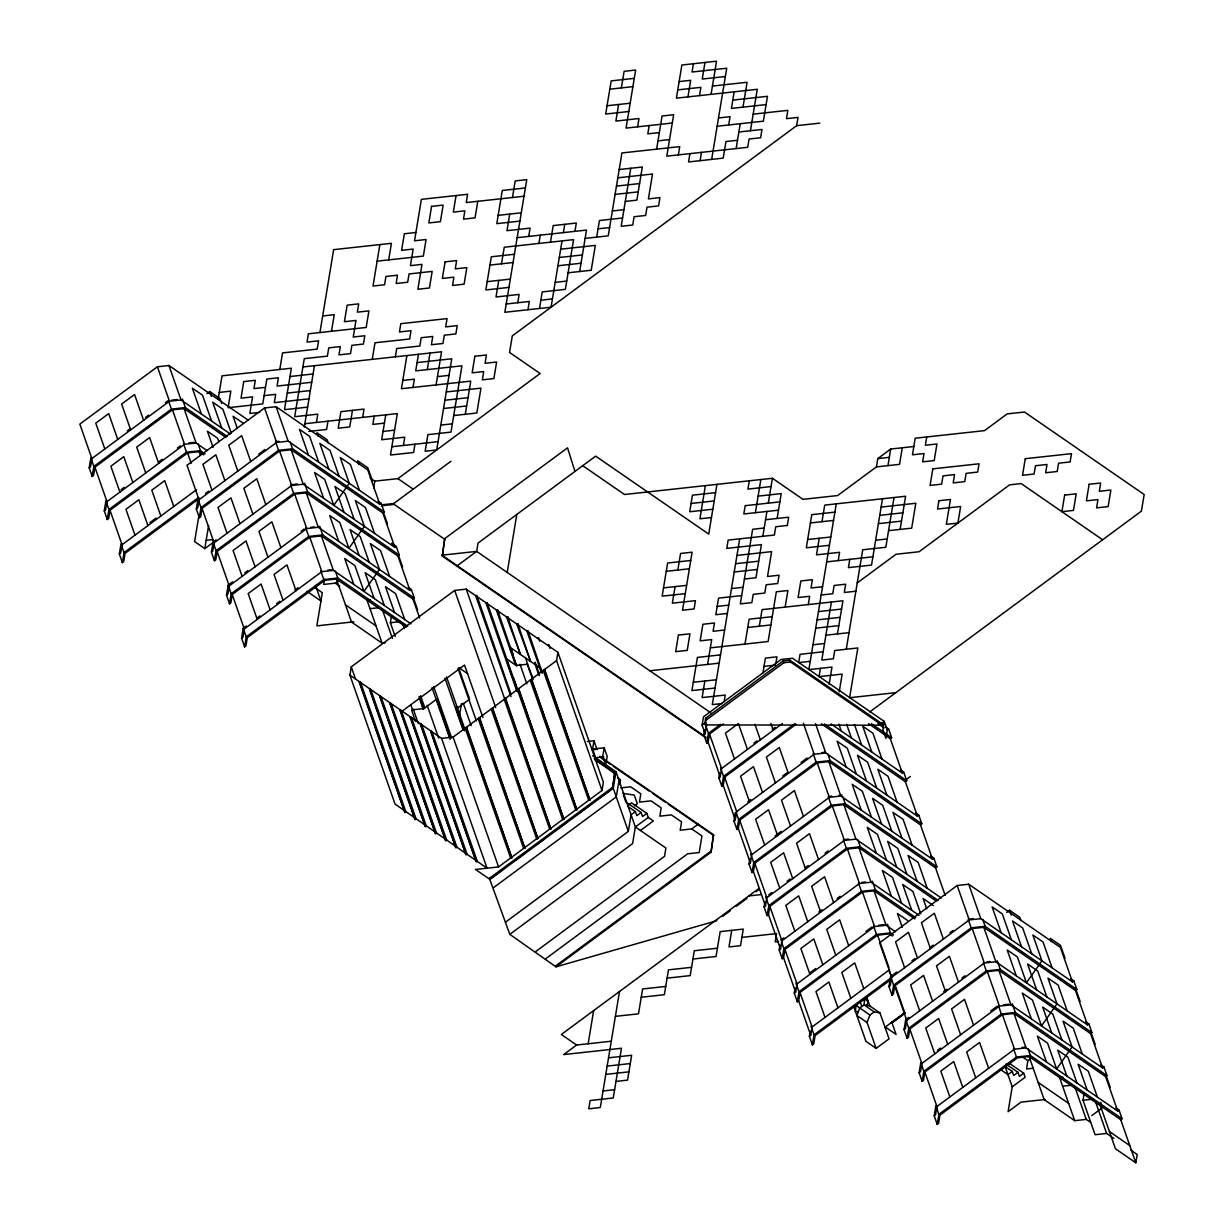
<?xml version="1.0" encoding="UTF-8"?>
<svg xmlns="http://www.w3.org/2000/svg" width="1224" height="1224" viewBox="0 0 1224 1224"><rect width="100%" height="100%" fill="white"/><g stroke="black" fill="none" stroke-linecap="round" stroke-linejoin="round"><path stroke-width="1.5" d="M92.198 476.457L89.184 467.843L90.836 457.822L93.85 466.436L92.198 476.457L93.544 475.463L94.921 467.17L172.477 409.841L184.028 408.571L225.981 437.503M248.181 420.138L168.943 365.502L157.391 366.772L79.835 424.101L91.892 458.556L90.53 466.849L89.184 467.843M107.284 519.527L104.27 510.913L105.922 500.907L108.936 509.521L107.284 519.527L108.63 518.532L110.007 510.24L187.563 452.911L199.114 451.656L203.811 454.884M94.921 467.17L106.978 501.626L105.616 509.918L104.27 510.913M122.369 562.596L119.355 553.982L121.008 543.976L124.022 552.59L122.369 562.596L123.716 561.602L125.078 553.324L199.604 498.244M110.007 510.24L122.063 544.711L120.702 552.988L119.355 553.982M199.344 517.66L196.33 509.031L197.982 499.025L200.996 507.639L199.344 517.66L200.69 516.65L202.067 508.373L279.623 451.044L291.174 449.774L382.852 512.978L394.908 547.434L396.255 546.439L399.284 555.053L397.938 556.048L306.26 492.844L294.709 494.113L217.153 551.443L215.776 559.735L214.43 560.73L211.415 552.116L213.068 542.094L216.113 539.845M382.852 512.978L384.198 511.984L381.184 503.37L379.838 504.364L367.766 469.909L276.089 406.705L264.537 407.959L186.981 465.288L199.038 499.759L197.676 508.037L196.33 509.031M198.869 515.809L194.616 541.589L204.806 548.612L214.858 541.192M218.178 399.024L222.018 375.829L291.358 368.225L284.503 409.673L307.607 407.133M204.806 548.612L208.6 525.601M202.067 508.373L214.123 542.829L212.762 551.121L211.415 552.116M214.43 560.73L216.082 550.708L213.068 542.094M419.648 618.074L413.008 599.117L321.346 535.913L309.779 537.183L232.223 594.512L230.862 602.805L229.515 603.799L226.501 595.185L228.154 585.164L232.713 581.798M217.153 551.443L229.209 585.898L227.848 594.191L226.501 595.185M229.515 603.799L231.168 593.778L228.154 585.164M279.791 369.495L282.53 352.91L317.2 349.115L318.577 340.823L307.025 342.093L308.387 333.8L366.175 327.466L368.914 310.896L357.347 312.166L358.724 303.873L347.172 305.143L344.418 321.713L355.985 320.443L353.246 337.028L364.798 335.758L363.421 344.051L351.869 345.321L350.508 353.598L338.941 354.868L340.318 346.576L328.766 347.846L327.389 356.138L304.271 358.663L294.693 416.696L317.796 414.156L316.435 422.448M406.276 627.147L336.432 578.998L324.865 580.268L247.309 637.597L245.947 645.874L244.601 646.869L241.587 638.255L243.239 628.249L246.284 626M232.223 594.512L244.295 628.968L242.933 637.26L241.587 638.255M244.601 646.869L246.253 636.862L243.239 628.249M304.317 427.023L314.461 365.685M319.938 332.53L333.647 249.65L391.42 243.316L388.681 259.901M331.505 331.276L334.244 314.69L322.677 315.96M327.986 421.178L326.609 429.471L308.83 431.414M324.513 579.457L323.687 584.429L335.254 583.159L337.839 581.247M352.466 410.361L349.727 426.931L338.176 428.201L340.915 411.631L364.018 409.091L362.656 417.384M379.868 244.586L373.014 286.034L384.581 284.764L385.942 276.471L397.494 275.201L396.132 283.494L407.684 282.224L409.061 273.947L432.164 271.407L429.425 287.992L417.874 289.247L421.989 264.384L410.423 265.654L413.161 249.069L401.61 250.339L404.348 233.769L415.9 232.499M372.249 359.366L374.988 342.781L409.658 338.987L411.019 330.694L399.468 331.964L400.829 323.672L447.066 318.607L445.689 326.9L457.241 325.63L455.879 333.923L444.312 335.192L442.95 343.47L431.399 344.74L432.761 336.447L421.209 337.717L419.832 346.01L396.729 348.534L395.352 356.827M374.207 416.114L372.83 424.407L384.397 423.137M373.626 488.269L374.804 481.154L370.214 478.003M385.759 414.844L381.659 439.722L404.762 437.182L403.4 445.475M349.911 675.143L441.558 738.363L487.03 868.183L395.061 804.076L349.911 675.143L351.273 666.851L454.685 590.412L466.237 589.157L557.914 652.346L603.386 782.182L602.009 790.475L498.581 866.929L475.509 869.453L489.707 879.245L503.523 869.04M406.904 355.557L401.426 388.712L470.766 381.123L465.288 414.278M359.412 682.671L359.55 681.814L360.606 682.548L406.077 812.369L404.869 812.506L359.412 682.671L360.606 682.548M412.993 387.457L414.355 379.165L402.803 380.435M418.47 354.302L415.732 370.872L461.953 365.808L450.983 432.118L427.88 434.658L425.141 451.228L436.693 449.958L451.763 358.785L417.093 362.579M369.587 689.693L369.74 688.837L370.796 689.571L416.267 819.391L415.058 819.529L369.587 689.693L370.796 689.571M414.951 444.205L413.574 452.498L390.471 455.022L397.326 413.59L304.868 423.718M427.283 369.602L430.022 353.032M456.062 195.549L453.308 212.119L464.875 210.849L463.498 219.142L475.05 217.872L477.804 201.302M395.199 636.511L390.38 622.725L391.466 616.085M379.777 696.716L379.914 695.859L380.985 696.594L426.442 826.414L425.248 826.552L379.777 696.716L380.985 696.594M436.096 384.917L441.573 351.762L302.909 366.955M389.966 703.739L390.104 702.882L391.16 703.616L436.631 833.437L435.423 833.575L389.966 703.739L391.16 703.616M400.141 710.762L400.294 709.905L401.35 710.639L446.821 840.46L445.613 840.597L400.141 710.762L401.35 710.639M410.331 717.784L410.484 716.927L411.539 717.662L457.011 847.482L455.802 847.62L410.331 717.784L411.539 717.662M574.974 471.439L567.538 447.831L444.74 538.606L442.308 556.078L706.187 738.011M442.308 556.078L444.74 538.606M404.869 812.506L359.55 681.814M420.521 724.807L420.658 723.95L421.729 724.684L467.186 854.505L465.992 854.643L420.521 724.807L421.729 724.684M420.352 699.317L423.244 709.124L418.945 696.838M498.765 280.388L496.026 296.973L519.129 294.433L517.767 302.726M501.503 263.818L504.242 247.233L573.582 239.644L565.366 289.369L542.247 291.909L539.509 308.479M509.719 214.078L506.981 230.663L530.099 228.123L528.722 236.416M512.458 197.508L515.212 180.923L526.764 179.653L504.839 312.273L551.06 307.209L562.03 240.898M415.058 819.529L369.74 688.837M430.71 731.83L430.848 730.973L431.904 731.707L477.375 861.528L476.167 861.665L430.71 731.83L431.904 731.707M425.248 826.552L379.914 695.859M435.423 833.575L390.104 702.882M459.367 716.453L461.509 703.555M527.957 309.748L529.319 301.456L506.216 303.996M538.912 243.438L540.289 235.146M445.613 840.597L400.294 709.905M466.375 728.051L466.512 727.178L511.846 857.871L510.622 858.009L465.166 728.173L466.375 728.051L511.846 857.871M550.463 242.168L553.202 225.598L576.32 223.059L574.943 231.351M455.802 847.62L410.484 716.927M479.395 718.427L479.533 717.555L524.851 848.247L523.643 848.385L478.186 718.564L479.395 718.427L524.851 848.247M515.625 665.106L496.271 609.858L497.479 609.72L516.681 665.841L516.819 664.984M507.226 572.449L516.803 514.432M563.392 232.621L564.769 224.329M465.992 854.643L420.658 723.95M492.415 708.803L492.553 707.931L537.872 838.639L536.663 838.761L491.191 708.941L492.415 708.803L537.872 838.639M507.654 616.743L520.414 654.442L506.461 616.881L507.654 616.743L508.893 620.247M476.167 861.665L430.848 730.973M505.42 699.179L505.573 698.307L550.892 829.015L549.683 829.138L504.212 699.317L505.42 699.179L550.892 829.015M579.656 271.529L586.51 230.081L517.171 237.685M563.912 819.391L518.578 688.684L563.912 819.391L562.688 819.529L487.121 602.575L485.897 602.698L516.849 691.055M596.7 237.104L599.439 220.534L622.542 217.994M618.61 104.484L615.871 121.069L638.989 118.529L637.612 126.822M621.348 87.914L624.102 71.329L635.654 70.059L626.061 128.092L672.282 123.027M531.461 679.932L531.598 679.075L576.917 809.768L575.708 809.906L530.237 680.07L531.461 679.932L576.917 809.768M538.438 637.673L538.3 638.546L537.229 637.796L538.438 637.673L539.707 641.269M544.466 670.324L544.619 669.452L589.937 800.144L588.729 800.282L543.257 670.446L544.466 670.324L589.937 800.144M548.704 644.742L548.551 645.614L547.495 644.88L548.704 644.742L549.958 648.353M630.758 168.269L621.18 226.287L632.731 225.017L634.093 216.725L645.66 215.455L647.022 207.177L658.588 205.907L659.95 197.615L648.399 198.885L652.514 174.022L617.845 177.817M602.009 790.475L556.553 660.639L557.914 652.346M649.179 125.552L647.802 133.844L659.353 132.575M656.615 149.16L662.092 116.005L673.659 114.735L666.805 156.167L747.696 147.308L749.073 139.016L760.624 137.761L761.986 129.469L738.883 131.993M678.356 154.912L679.733 146.62L621.945 152.954L608.252 235.834L585.133 238.374M687.949 96.895L690.688 80.31L679.136 81.58M693.427 63.74L692.065 72.017L726.735 68.223L711.664 159.395M689.923 153.643L688.546 161.935L723.216 158.125L725.954 141.556L737.506 140.286M699.501 95.625L700.878 87.332L677.759 89.872M704.993 62.47L702.239 79.04L725.358 76.515M603.876 756.784L595.629 757.687L592.6 749.073L593.977 740.78L587.367 741.499M700.097 160.665L701.474 152.373M711.067 94.355L716.545 61.2L681.875 64.994L676.398 98.15L757.289 89.291L750.434 130.739M604.166 747.803L602.789 756.095L605.803 764.709L607.181 756.417L604.166 747.803L592.6 749.073M612.505 788.47L614.647 772.726L594.39 758.758M613.117 784.768L613.729 781.05M614.341 777.332L614.647 772.726M505.543 922.146L628.34 831.387L613.255 788.302L615.993 771.732L592.707 755.682M619.007 780.346L616.269 796.916L493.471 887.691M619.635 784.752L620.461 779.78L617.539 777.776M728.693 124.97L730.07 116.693L718.503 117.948M734.171 91.815L731.432 108.4L766.102 104.606M588.163 1043.766L593.64 1010.611M736.144 148.578L740.245 123.716M742.983 107.131L747.099 82.268L712.429 86.062M628.34 831.387L631.079 814.801L635.394 811.619L636.817 815.674L641.116 812.491L642.539 816.561L646.853 813.363L648.276 817.433L653.371 820.937L640.443 830.499M675.082 586.617L672.343 603.187L695.446 600.663L694.084 608.94L682.518 610.21L692.111 552.192L680.559 553.462L677.821 570.032M619.497 991.501L600.311 1107.536L588.759 1108.806L590.136 1100.514L613.239 1097.989L621.471 1048.249L563.683 1054.583L576.611 1045.021L611.281 1041.226M705.391 485.622L699.914 518.777L711.465 517.523M716.943 484.367L708.727 534.092L595.66 456.139L478.033 543.089L476.656 551.381L457.271 565.717M704.856 681.018L702.117 697.588L725.235 695.064L724.134 701.689M707.594 664.433L711.71 639.571L700.159 640.841L702.897 624.255L714.449 622.985L713.087 631.278L724.639 630.008M374.804 481.154L397.922 478.63L540.105 373.519L509.551 352.451L512.29 335.881L796.656 125.674L798.033 117.382L786.481 118.651L787.843 110.359L753.173 114.153M723.2 723.935L709.507 734.048L708.145 742.341L706.799 743.335L703.785 734.721L705.131 733.727L702.117 725.113L703.479 716.82L781.034 659.491L792.586 658.237L884.264 721.426L887.278 730.055L885.916 738.332L882.902 729.718L884.264 721.426L881.571 723.43L789.893 660.226L783.161 660.96L705.605 718.289L705.437 724.914L882.198 725.22L881.571 723.43M703.785 734.721L704.611 729.718M705.437 724.914L705.605 718.289M705.131 733.727L706.493 725.434L705.284 721.992M739.709 538.835L712.307 704.611L722.206 703.525M749.302 480.818L747.925 489.11L771.043 486.571M706.799 743.335L708.451 733.329L705.437 724.715M755.376 512.703L760.854 479.548M796.074 724.302L724.593 777.133L723.231 785.41L721.885 786.42L718.87 777.791L719.697 772.788M718.87 777.791L720.217 776.796L721.579 768.519L709.507 734.048M612.199 787.583L489.401 878.342L509.811 934.34L555.956 966.838L711.067 852.179L713.5 834.707L599.745 756.264M745.003 644.053L749.119 619.191L772.237 616.667M762.827 536.311L766.928 511.433M768.305 503.156L772.405 478.278L624.5 494.496L582.731 465.701M711.067 852.179L713.5 834.707M721.885 786.42L723.537 776.399L720.523 767.785M759.308 626.214L762.047 609.644L842.938 600.77L837.461 633.925M777.118 518.456L781.233 493.593L758.115 496.133M936.651 901.308L858.957 847.758L847.406 849.028L769.85 906.357L768.473 914.634L767.127 915.629L764.113 907.015L765.459 906.02L753.403 871.564L754.764 863.272L832.32 805.943L843.871 804.673L935.549 867.877L936.896 866.883L933.881 858.269L932.535 859.263L920.463 824.808L828.801 761.603L817.234 762.873L739.678 820.202L738.317 828.495L736.97 829.49L733.941 820.876L735.333 812.522M733.941 820.876L735.287 819.881L736.664 811.589L724.593 777.133M736.97 829.49L738.623 819.468L736.205 812.583M762.919 673.032L765.383 658.099L776.934 656.844L775.848 663.469M731.722 930.362L728.984 946.948L740.535 945.678L743.274 929.092L720.171 931.632L716.055 956.495L692.937 959.035M785.165 607.104L787.904 590.534L776.337 591.789L768.121 641.529L710.348 647.863M753.403 871.564L752.056 872.559L749.027 863.945L749.853 858.942M749.027 863.945L750.373 862.951L751.75 854.658L739.678 820.202M752.056 872.559L753.709 862.538L750.694 853.924M808.268 604.579L809.645 596.287L798.079 597.557L800.817 580.972L812.384 579.702L811.007 587.994L822.559 586.724M819.239 538.269L816.485 554.839L839.603 552.315L838.226 560.592M821.977 521.684L824.716 505.114L905.607 496.24L900.13 529.395M764.113 907.015L764.939 902.011M765.459 906.02L766.836 897.727L754.764 863.272M767.127 915.629L768.794 905.622L765.765 897.008M836.267 503.844L808.865 669.62L831.983 667.08L829.138 684.247M820.417 668.35L819.055 676.643L842.158 674.103L839.22 691.866M831.387 602.04L821.794 660.057L833.345 658.803L834.722 650.51L857.825 647.97L849.609 697.711L895.83 692.646M914.787 918.918L874.043 890.827L862.492 892.097L784.936 949.426L783.559 957.719L782.212 958.713L779.198 950.099L780.025 945.081M779.198 950.099L780.545 949.09L781.922 940.812L769.85 906.357M782.212 958.713L783.88 948.692L781.463 941.807M849.793 559.337L848.416 567.615L871.534 565.09L882.489 498.78M846.274 649.24L862.721 549.775L885.824 547.25L894.04 497.51M772.405 478.278L802.975 499.346L837.644 495.552L876.415 466.895L877.792 458.602L890.705 449.04L913.823 446.515M892.265 936.054L889.129 933.897L877.577 935.167L800.022 992.496L798.645 1000.788L797.298 1001.783L794.284 993.169L795.11 988.166M794.284 993.169L795.631 992.174L797.008 983.882L784.936 949.426M797.298 1001.783L798.951 991.761L795.937 983.147M887.966 465.625L890.705 449.04M902.272 447.785L899.533 464.355L876.415 466.895M891.133 979.368L815.107 1035.565L813.731 1043.858L812.384 1044.852L809.37 1036.238L810.196 1031.235M809.37 1036.238L810.716 1035.244L812.078 1026.951L800.022 992.496M812.384 1044.852L814.036 1034.846L811.022 1026.217M926.752 436.953L925.375 445.245L936.941 443.975L934.203 460.561L922.636 461.831L924.013 453.538L912.461 454.808L915.2 438.223L984.524 430.634L1007.153 413.911L1024.488 412.014L1144.165 494.527L1141.426 511.097L869.759 711.909M908.744 1017.374L905.699 1019.623L904.046 1029.644L907.061 1038.258L908.407 1037.264L909.784 1028.971L987.34 971.642L998.891 970.372L1090.569 1033.576L1091.915 1032.582L1088.901 1023.968L1087.555 1024.962L1075.483 990.507L983.805 927.302L972.254 928.572L894.698 985.901L893.336 994.194L891.99 995.189L888.961 986.575L890.628 976.553L896.702 972.055M1075.483 990.507L1076.829 989.512L1073.815 980.898L1072.469 981.893L1060.397 947.437L968.735 884.233L957.168 885.503L879.612 942.832L891.684 977.288L890.307 985.58L888.961 986.575M891.99 995.189L893.642 985.167L890.628 976.553M894.698 985.901L906.77 1020.357L905.393 1028.65L904.046 1029.644M907.061 1038.258L908.728 1028.236L905.699 1019.623M922.146 1081.328L919.132 1072.714L920.785 1062.707L923.814 1071.321L922.146 1081.328L923.493 1080.333L924.87 1072.04L1002.425 1014.711L1013.977 1013.457L1105.654 1076.646L1117.726 1111.117L1119.073 1110.122L1122.087 1118.736L1120.74 1119.731L1029.063 1056.526L1017.511 1057.796L939.956 1115.125L938.579 1123.402L937.232 1124.397L934.218 1115.783L935.87 1105.777L938.885 1114.391L937.232 1124.397M909.784 1028.971L921.856 1063.427L920.479 1071.719L919.132 1072.714M924.87 1072.04L936.941 1106.511L935.564 1114.789L934.218 1115.783M1004.935 1066.027L1012.217 1086.82L1008.117 1111.683L1021.03 1102.136L1045.066 1099.489M1031.771 1057.827L1027.885 1060.688L1026.523 1068.98L1033.117 1068.246M1113.917 1138.458L1106.634 1133.439L1095.082 1134.709L1083.011 1100.254L1084.112 1093.613M1100.911 1102.365L1100.361 1105.685L1115.447 1148.755L1135.826 1162.8L1137.188 1154.507L1130.93 1150.193M866.913 1005.409L868.321 1001.66L864.649 998.937L864.006 1004.843L859.692 1008.025L856.892 1015.522L867.082 1022.545L876.139 1048.387L889.052 1038.839L880.01 1012.982L869.82 1005.96L864.006 1004.843L874.196 1011.865L880.01 1012.982M867.082 1022.545L869.881 1015.048L874.196 1011.865M127.342 430.848L130.371 428.599M145.58 417.353L148.624 415.104M165.347 402.742L168.392 400.493L171.406 409.107L93.85 466.436M91.892 458.556L169.463 401.227L181.014 399.957L230.479 434.076M206.917 393.654L209.778 391.527L219.968 398.55L221.666 403.4M121.13 489.661L124.175 487.412M159.151 461.555L162.195 459.306M177.388 448.061L180.433 445.811M106.978 501.626L184.533 444.297L196.1 443.042L207.07 450.6M108.936 509.521L186.492 452.192L200.461 450.662L205.127 453.874M149.894 522.617L155.984 518.119M122.063 544.711L196.59 489.631M124.022 552.59L198.533 497.51M205.586 493.41L208.631 491.161M258.815 454.058L264.889 449.56M199.038 499.759L276.609 442.43L288.16 441.16L379.838 504.364M200.996 507.639L278.552 450.31L292.521 448.78L384.198 511.984M214.123 542.829L291.679 485.5L303.246 484.23L394.908 547.434M216.082 550.708L293.638 493.379L307.607 491.849L399.284 555.053M244.877 572.801L247.921 570.552M301.15 531.216L304.195 528.967M229.209 585.898L306.765 528.569L318.332 527.299L409.994 590.504L411.341 589.509L414.355 598.123L413.008 599.117M231.168 593.778L308.723 536.449L322.692 534.919L414.355 598.123M382.255 504.762L393.807 503.492L450.922 461.264M256.918 618.12L259.962 615.871M276.685 603.509L279.73 601.259M294.938 590.029L297.983 587.78M244.295 628.968L321.851 571.639L333.402 570.384L410.973 623.857M246.253 636.862L323.809 579.533L337.778 578.003L407.699 626.198M401.671 711.511L464.539 665.03L482.929 717.524M410.744 704.764L412.503 709.798L424.055 708.528L436.983 698.965L450.187 736.71M456.353 707.839L457.7 706.845L458.021 707.732L456.353 707.839L464.401 730.804M458.021 707.732L469.603 699.179L459.153 669.344M441.558 738.363L453.125 737.093L556.553 660.639M857.228 582.93L896.014 554.273L919.117 551.733L1009.601 484.842L1021.168 483.587L1102.656 539.769M515.809 859.952L525.019 853.143M535.76 845.203L544.971 838.394M558.787 828.189L566.452 822.513M577.208 814.572L587.948 806.631M600.234 797.543L609.43 790.75M490.457 879.077L613.255 788.302M706.233 720.079L783.788 662.75L790.52 662.016L882.198 725.22M702.117 725.113L704.81 723.124M708.451 733.329L720.615 724.333M628.692 804.964L631.569 802.837L646.853 813.363M634.43 805.836L637.306 803.709L634.277 795.095L622.817 793.351M648.276 817.433L635.348 826.98L632.609 843.566L509.811 934.34M753.969 743.06L757.013 740.811M772.222 729.565L775.266 727.316M721.579 768.519L782.411 723.552M723.537 776.399L795.003 723.568M620.736 787.889L630.635 786.803L640.825 793.825L639.448 802.118L651.015 800.848L661.189 807.871L659.828 816.163L671.379 814.893L681.569 821.916L680.192 830.209L691.759 828.939L698.216 824.165M535.271 951.889L664.525 856.341L665.902 848.048L635.348 826.98L615.993 771.732M747.772 801.858L750.817 799.609M782.748 776.016L787.307 772.635M801.001 762.521L807.075 758.023M736.664 811.589L814.22 754.259L825.772 752.99L917.449 816.194L918.796 815.199L921.81 823.813L920.463 824.808M545.46 958.912L687.643 853.816L699.195 852.547L701.933 835.961L691.759 828.939M738.623 819.468L816.179 762.139L830.147 760.609L921.81 823.813M555.65 965.935L710.762 851.277M887.278 730.055L888.624 729.045L891.638 737.674L890.292 738.669L868.55 723.659M775.022 835.946L781.096 831.448M751.75 854.658L829.306 797.329L840.857 796.059L932.535 859.263M753.709 862.538L831.264 805.208L845.218 803.678L936.896 866.883M831.065 723.965L902.363 773.124L903.71 772.13L906.724 780.744L905.378 781.738L821.472 723.889M758.819 888.517L561.326 1034.494L576.611 1045.021M905.867 779.81L910.335 776.506M722.787 916.271L730.33 910.702M736.358 906.234L746.915 898.431M755.973 891.745L758.987 889.511M768.81 894.759L771.854 892.51M787.063 881.265L790.107 879.016M805.316 867.77L808.345 865.521M825.083 853.159L828.128 850.909M766.836 897.727L844.392 840.398L855.943 839.144L941.348 898.018M768.794 905.622L846.35 848.293L860.304 846.763L937.997 900.313M780.851 940.078L783.896 937.829M818.871 911.972L821.916 909.723M837.124 898.493L840.169 896.243M781.922 940.812L859.477 883.483L871.029 882.213L919.056 915.322M783.88 948.692L861.436 891.363L875.389 889.833L915.797 917.679M809.63 973.034L815.704 968.536M865.888 931.449L871.978 926.951M797.008 983.882L874.563 926.553L886.115 925.283L895.509 931.77M798.951 991.761L876.506 934.432L890.475 932.902L893.581 935.044M812.078 1026.951L889.649 969.622M911.911 960.809L914.955 958.56M930.164 947.33L933.208 945.081M949.931 932.719L952.976 930.469M891.684 977.288L969.24 919.958L980.791 918.689L1072.469 981.893M814.036 1034.846L891.592 977.502L889.19 970.617M893.642 985.167L971.198 927.838L985.152 926.308L1076.829 989.512M1006.694 912.385L1009.571 910.258L1019.76 917.281L1020.893 920.509M884.615 1027.563L904.72 1012.707L895.677 986.85M891.271 1022.912L904.184 1013.365M892.158 1022.514L905.087 1012.952M891.623 1023.172L904.551 1013.61M943.719 991.516L946.764 989.283M961.972 978.037L965.017 975.788M906.77 1020.357L984.326 963.028L995.877 961.758L1087.555 1024.962M908.728 1028.236L986.284 970.907L1000.238 969.377L1091.915 1032.582M937.523 1050.33L940.552 1048.081M990.736 1010.993L996.826 1006.495M921.856 1063.427L999.411 1006.097L1010.963 1004.843L1102.64 1068.032L1103.987 1067.037L1107.001 1075.651L1105.654 1076.646M923.814 1071.321L1001.37 1013.992L1015.323 1012.462L1107.001 1075.651M936.941 1106.511L1014.497 1049.182L1026.049 1047.912L1117.726 1111.117M938.885 1114.391L1016.456 1057.062L1030.409 1055.532L1122.087 1118.736M1012.217 1086.82L1025.146 1077.258L1023.723 1073.203L1019.424 1076.386L1018.001 1072.331L1013.686 1075.514L1012.263 1071.444L1007.949 1074.641L1000.115 1069.241M1091.823 1115.569L1101.875 1108.133M555.956 966.838L716.759 920.723L716.438 919.836M634.277 78.351L611.174 80.891L605.681 114.046L628.799 111.506M609.797 89.168L632.915 86.644M607.058 105.754L630.176 103.214M732.809 100.108L767.479 96.314L763.363 121.176L717.142 126.24M657.992 140.867L669.543 139.597M796.656 125.674L819.774 123.134M619.206 169.524L642.325 167L636.847 200.155L625.28 201.425M525.387 187.945L502.284 190.485L496.806 223.64L519.909 221.1M524.025 196.238L466.237 202.572L467.614 194.279L421.393 199.344L414.538 240.791L426.09 239.522L423.351 256.091L377.13 261.156M616.468 186.109L639.586 183.569M615.106 194.402L638.209 191.862M498.168 215.347L521.286 212.808M612.352 210.972L623.919 209.702M598.062 228.812L609.613 227.557M514.432 254.255L491.314 256.795L485.836 289.95L508.954 287.411M560.653 249.191L595.323 245.397L591.207 270.259L568.104 272.799M489.952 265.072L513.055 262.548M559.292 257.484L582.394 254.944M557.914 265.776L581.033 263.237M487.213 281.658L510.316 279.118M555.176 282.346L566.727 281.076M540.87 300.186L552.437 298.931M289.981 376.518L313.099 373.978M219.28 392.399L230.831 391.129L228.092 407.714L262.762 403.905L266.863 379.042L278.429 377.772L277.052 386.065L311.722 382.27M265.501 387.335L253.949 388.605L255.311 380.312L243.76 381.582L241.021 398.152L252.572 396.882L249.834 413.467L259.733 412.381M171.88 400.11L177.128 399.544M264.124 395.627L275.691 394.358L274.314 402.65L308.983 398.84M287.242 393.088L310.345 390.563M437.473 376.625L449.024 375.37M171.406 409.107L185.375 407.577L227.327 436.509M446.286 391.94L480.956 388.146L476.84 413.008L453.737 415.548M444.909 400.233L468.027 397.693M443.547 408.525L466.65 405.986M188.71 442.996L193.958 442.43M279.026 441.313L275.538 441.696L278.552 450.31M383.02 431.429L394.587 430.159M440.808 425.095L452.36 423.825M391.833 446.745L438.07 441.68M292.368 484.582L297.6 484M381.674 505.757L394.113 504.395L445.046 539.509M877.792 458.602L889.343 457.332M310.942 527.269L314.43 526.886M206.167 540.335L212.777 539.6M715.566 492.645L692.463 495.184L689.724 511.754L712.827 509.23M691.086 503.477L714.204 500.937M779.856 501.886L745.187 505.68L743.825 513.973L778.495 510.178M765.566 519.726L788.669 517.201L787.307 525.478L775.741 526.748L774.379 535.041L728.158 540.105L726.781 548.398L761.45 544.588L755.973 577.743L744.422 579.013M834.89 512.137L811.787 514.661L806.31 547.817L829.413 545.292M881.127 507.073L915.797 503.263L911.681 528.141L888.563 530.665M327.772 570.154L331.26 569.772M764.189 528.018L752.638 529.288L740.306 603.876L751.857 602.621L753.234 594.328L764.786 593.059L766.163 584.766L777.714 583.511L779.076 575.219L767.524 576.489L771.64 551.611L736.97 555.421M810.41 522.954L833.529 520.414M879.75 515.35L902.868 512.825M878.388 523.643L901.491 521.118M807.672 539.524L830.79 536.999M690.749 560.485L667.631 563.009L662.153 596.164L685.272 593.64M875.634 540.228L887.201 538.958M370.291 599.699L366.986 600.066L382.072 643.136L385.376 642.768M666.269 571.302L689.372 568.762M735.593 563.698L758.712 561.173M370 608.68L378.262 607.777M734.232 571.99L757.335 569.466M826.674 561.862L872.896 556.798M353.828 621.807L316.848 625.862L322.325 592.707L314.492 587.306M663.515 587.872L686.633 585.347M390.38 622.725L400.279 621.639M731.493 588.576L743.044 587.306M741.668 595.598L718.564 598.123L715.826 614.708L727.377 613.438M717.188 606.416L728.754 605.146M821.197 595.017L832.748 593.747L834.125 585.47L845.677 584.2L844.315 592.493L855.867 591.223M818.458 611.602L841.561 609.062M747.757 627.484L770.86 624.944M817.081 619.88L840.199 617.355M815.719 628.172L838.822 625.648M517.584 691.652L505.971 658.451L516.146 665.473L527.712 664.204L525.356 657.518M825.894 635.195L849.012 632.67M720.523 654.886L697.42 657.41L691.927 690.566L715.046 688.041M812.981 644.757L824.532 643.487M649.822 670.767L719.161 663.163M823.155 651.78L800.052 654.304L798.675 662.597L810.242 661.327M517.232 689.693L518.441 689.556M764.006 666.392L775.572 665.122M423.412 708.084L424.866 707.931L420.566 695.645M693.304 682.273L716.423 679.748M592.034 749.945L596.991 749.394L593.977 740.78M821.885 752.576L825.374 752.194M831.739 796.212L828.25 796.594L831.264 805.208M838.715 795.447L842.204 795.064M845.08 839.48L848.569 839.098M861.91 882.366L865.399 881.984M748.767 895.937L761.527 894.545M741.912 937.385L776.582 933.591L775.205 941.883L778.51 941.516M878.74 925.252L883.973 924.671M969.928 919.025L973.417 918.643M717.432 948.202L694.314 950.742L690.198 975.605L667.095 978.144M691.575 967.327L668.457 969.852L664.357 994.714L641.238 997.254M665.718 986.437L642.615 988.961L638.5 1013.824L615.381 1016.364M986.758 961.911L990.247 961.529M1003.588 1004.797L1008.821 1004.216M608.542 1057.811L631.645 1055.272L627.545 1080.134L615.978 1081.404M607.165 1066.089L630.284 1063.564M605.803 1074.381L628.907 1071.857M603.049 1090.966L614.616 1089.697M1022.162 1047.484L1025.651 1047.101M1062.922 1077.227L1059.617 1077.594L1074.703 1120.664L1086.269 1119.394L1090.63 1122.408M1062.646 1086.208L1072.545 1085.122M1083.011 1100.254L1092.91 1099.167M858.299 1011.774L855.392 1011.208L856.035 1005.317L869.881 1015.048M885.518 726.903L888.624 729.045M877.883 723.568L884.172 727.898M871.442 723.736L891.638 737.674M900.604 769.988L903.71 772.13M824.379 723.965L906.724 780.744M915.69 813.057L918.796 815.199M397.922 478.63L413.192 489.156M930.776 856.127L933.881 858.269M710.93 712.904L476.656 551.381L441.986 555.176L705.774 737.047M378.063 501.228L381.184 503.37M1070.709 978.756L1073.815 980.898M243.255 423.274L233.08 416.252L237.303 428.308M933.285 905.531L923.095 898.508L926.721 908.835M391.603 543.226L396.255 546.439M1085.795 1021.826L1088.901 1023.968M907.627 920.509L897.437 913.486L902.256 927.272M408.235 587.367L411.341 589.509M1100.881 1064.895L1103.987 1067.037M1115.967 1107.98L1119.073 1110.122M600.601 757.549L610.042 764.051M613.178 766.224L649.347 791.148M652.484 793.32L665.076 801.995M668.212 804.168L713.806 835.594M594.711 759.66L614.968 773.629M458.832 667.631L467.568 673.644M335.254 583.159L339.614 586.174M1021.78 1056.48L1027.885 1060.688M345.474 604.84L376.028 625.908M1038.12 1082.368L1068.674 1103.436M1109.418 1131.527L1129.783 1145.572M1008.744 1062.876L1023.723 1073.203M641.116 812.491L625.846 801.965L623.429 795.064M1006.006 1064.069L1018.001 1072.331M627.575 806.234L635.394 811.619M1004.476 1066.073L1012.263 1071.444M306.857 591.284L320.948 600.999L315.517 585.5M382.072 643.136L351.517 622.067L336.432 578.998M1074.703 1120.664L1044.149 1099.596L1029.063 1056.526M885.885 1027.41L896.06 1034.433L891.806 1022.254M876.139 1048.387L865.949 1041.364L853.878 1006.908M1065.018 958.285L1060.504 945.372L1050.314 938.349L1051.447 941.577M1075.575 988.441L1080.104 1001.37M1091.227 1033.132L1095.189 1044.439M1105.746 1074.596L1110.275 1087.509M1090.569 1033.576L1102.64 1068.032M1120.74 1119.731L1135.826 1162.8M1052.104 967.847L1043.047 942.006L1032.857 934.983L1041.915 960.825L1026.431 982.826L1017.389 956.984L1007.199 949.962L1016.257 975.803M1067.175 1010.917L1058.133 985.075L1047.943 978.053L1057.001 1003.894L1041.517 1025.896L1032.475 1000.054L1022.285 993.031L1031.342 1018.888M1082.261 1053.986L1073.219 1028.145L1063.029 1021.122L1072.086 1046.964L1056.603 1068.98L1047.56 1043.139L1037.371 1036.116L1046.413 1061.958M1097.347 1097.071L1088.304 1071.229L1078.114 1064.207L1087.157 1090.049M1095.174 1100.713L1106.634 1133.439M1031.725 953.802L1022.667 927.96L1012.493 920.938L1021.535 946.779M1046.811 996.871L1037.753 971.03L1027.579 964.007L1036.621 989.849M1061.897 1039.941L1052.839 1014.099L1042.664 1007.077L1051.707 1032.918M1076.982 1083.026L1067.925 1057.184L1057.735 1050.161L1066.793 1076.003M1074.794 1086.667L1086.269 1119.394M1009.571 910.258L1011.269 915.108M1011.361 939.757L1002.303 913.915L992.113 906.892L1001.171 932.734M982.75 919.423L985.152 926.308M997.223 960.764L1000.238 969.377M1012.309 1003.833L1015.323 1012.462M1027.992 1048.631L1030.409 1055.532M968.735 884.233L980.791 918.689M983.805 927.302L995.877 961.758M998.891 970.372L1010.963 1004.843M1013.977 1013.457L1026.049 1047.912M957.168 885.503L969.24 919.958M972.254 928.572L984.326 963.028M987.34 971.642L999.411 1006.097M1002.425 1014.711L1014.497 1049.182M968.184 919.224L971.198 927.838M983.27 962.294L986.284 970.907M998.34 1005.363L1001.37 1013.992M1013.426 1048.448L1016.456 1057.062M890.292 738.669L902.363 773.124M905.378 781.738L917.449 816.194M935.549 867.877L945.203 895.448M881.999 759.079L872.941 733.237L862.752 726.214L871.809 752.056M897.085 802.148L888.027 776.307L877.837 769.284L886.895 795.126M912.155 845.218L903.113 819.376L892.923 812.354L901.981 838.195M927.241 888.303L918.199 862.446L908.009 855.423L917.067 881.28M943.383 939.068L934.34 913.226L921.412 922.774L930.454 948.615M958.469 982.138L949.426 956.296L936.498 965.843L945.54 991.7M973.554 1025.207L964.512 999.365L951.584 1008.928L960.626 1034.77M988.64 1068.292L979.582 1042.435L966.669 1051.997L975.712 1077.839M854.383 724.363L861.62 745.034M876.705 788.103L867.663 762.261L857.473 755.239L866.516 781.08M891.791 831.173L882.734 805.331L872.559 798.308L881.601 824.15M906.877 874.257L897.819 848.4L887.645 841.378L896.687 867.235M920.754 913.884L912.905 891.485L902.715 884.462L911.773 910.304M846.61 724.226L851.43 738.011M838.838 724.088L841.255 730.988M856.341 774.058L847.283 748.216L837.094 741.193L846.151 767.035M871.427 817.127L862.369 791.285L852.179 784.263L861.237 810.104M886.497 860.212L877.455 834.355L867.265 827.347L876.323 853.189M901.583 903.281L892.541 877.44L882.351 870.417L891.409 896.259M917.541 958.178L908.483 932.336L895.555 941.883L904.613 967.725M932.627 1001.247L923.569 975.406L910.641 984.953L919.698 1010.81M947.697 1044.317L938.655 1018.475L925.726 1028.038L934.784 1053.879M962.783 1087.402L953.741 1061.545L940.812 1071.107L949.855 1096.949M827.73 753.724L830.147 760.609M842.816 796.793L845.218 803.678M857.902 839.863L860.304 846.763M872.375 881.219L875.389 889.833M887.461 924.288L890.475 932.902M815.521 723.705L825.772 752.99M828.801 761.603L840.857 796.059M843.871 804.673L855.943 839.144M858.957 847.758L871.029 882.213M874.043 890.827L886.115 925.283M789.893 660.226L790.52 662.016M783.161 660.96L783.788 662.75M803.357 723.246L814.22 754.259M817.234 762.873L829.306 797.329M832.32 805.943L844.392 840.398M847.406 849.028L859.477 883.483M862.492 892.097L874.563 926.553M877.577 935.167L889.037 967.909M813.164 753.525L816.179 762.139M843.336 839.679L846.35 848.293M858.406 882.749L861.436 891.363M873.492 925.818L876.506 934.432M770.875 723.399L773.293 730.3M788.363 773.369L779.321 747.527L766.392 757.075L775.45 782.916M803.449 816.439L794.407 790.597L781.478 800.159L790.52 826.001M818.535 859.508L809.492 833.666L796.564 843.229L805.606 869.071M833.62 902.593L824.578 876.751L811.65 886.298L820.692 912.14M848.706 945.662L839.649 919.821L826.736 929.368L835.778 955.21M863.792 988.732L854.735 962.89L841.806 972.453L850.864 998.294M866.806 997.346L869.82 1005.96M860.35 1002.135L861.849 1006.434M754.933 724.348L760.364 739.847M747.436 749.409L738.378 723.568L725.449 733.115L734.507 758.957M762.521 792.479L753.464 766.637L740.535 776.184L749.593 802.026M777.607 835.548L768.55 809.707L755.621 819.269L764.679 845.111M792.693 878.618L783.635 852.776L770.707 862.339L779.764 888.18M807.764 921.703L798.721 895.861L785.793 905.408L794.85 931.25M822.849 964.772L813.807 938.93L800.879 948.478L809.921 974.335M837.935 1007.842L828.893 982L815.964 991.562L825.007 1017.404M708.145 742.341L720.217 776.796M723.231 785.41L735.287 819.881M738.317 828.495L750.373 862.951M768.473 914.634L780.545 949.09M783.559 957.719L795.631 992.174M798.645 1000.788L810.716 1035.244M542.247 672.649L528.034 630.788L526.825 630.926L541.192 671.915M542.018 673.139L540.258 668.12L509.704 647.052L516.146 665.473M535.102 662.123L539.493 674.638M534.674 663.178L539.05 675.694M533.22 678.784L527.177 663.836L532.777 679.825M520.016 664.28L526.856 683.818M497.479 609.72L498.719 613.285M511.204 648.934L513.086 654.289M513.636 678.31L516.788 687.322M510.821 693.748L476.855 595.507L475.646 595.629L511.005 696.609M466.237 589.157L504.946 699.669M454.685 590.412L495.735 707.625M457.99 668.381L476.427 721.028M393.807 503.492L394.113 504.395M463.315 703.295L471.133 725.633M446.546 676.933L464.661 728.632M455.726 707.396L462.58 727.01M444.939 678.127L463.039 729.825M372.387 480.757L367.858 467.843L357.668 460.821L358.8 464.049M383.51 512.535L387.473 523.841M398.596 555.604L402.558 566.911M413.115 597.067L417.644 609.98M397.938 556.048L409.994 590.504M453.125 737.093L498.581 866.929M433.633 686.496L451.733 738.179M436.555 699.134L440.915 711.603M443.425 718.733L449.652 736.557M432.011 687.689L450.111 739.373M359.458 490.319L350.401 464.477L340.226 457.455L349.268 483.296L333.8 505.298L324.743 479.456L314.568 472.433L323.61 498.275M374.544 533.389L365.486 507.547L355.312 500.524L364.354 526.366L348.886 548.367L339.828 522.526L329.654 515.503L338.696 541.345M389.63 576.458L380.572 550.616L370.398 543.594L379.44 569.435L363.972 591.452L354.914 565.595L344.724 558.588L353.782 584.429M404.716 619.543L395.658 593.686L385.468 586.663L394.526 612.52M402.528 623.184L404.348 628.34M489.401 878.342L489.707 879.245M427.176 705.269L438.666 738.041M419.954 696.808L424.055 708.528M328.246 442.981L327.114 439.753L316.924 432.73L318.056 435.958M339.094 476.274L330.036 450.432L319.847 443.409L328.904 469.251M354.164 519.343L345.122 493.502L334.932 486.479L343.99 512.321M369.25 562.413L360.208 536.571L350.018 529.548L359.076 555.39M384.336 605.498L375.294 579.641L365.104 572.618L374.146 598.475M382.163 609.139L392.414 638.423M418.333 723.568L413.299 709.201L411.692 710.394L415.472 721.166M318.714 462.228L309.672 436.387L299.482 429.364L308.524 455.206M290.103 441.879L292.521 448.78M304.592 483.235L307.607 491.849M319.678 526.305L322.692 534.919M335.361 571.103L337.778 578.003M276.089 406.705L288.16 441.16M291.174 449.774L303.246 484.23M306.26 492.844L318.332 527.299M321.346 535.913L333.402 570.384M264.537 407.959L276.609 442.43M279.623 451.044L291.679 485.5M294.709 494.113L306.765 528.569M309.779 537.183L321.851 571.639M290.623 484.765L293.638 493.379M305.709 527.835L308.723 536.449M320.795 570.919L323.809 579.533M351.273 666.851L355.587 679.167M250.752 461.54L241.694 435.698L228.766 445.245L237.823 471.087M265.837 504.609L256.78 478.768L243.851 488.315L252.909 514.157M280.923 547.679L271.866 521.837L258.937 531.4L267.995 557.241M296.009 590.748L286.952 564.907L274.023 574.469L283.081 600.311M231.336 433.357L222.89 409.229L212.701 402.206L221.758 428.048M209.778 391.527L211.477 396.377M211.568 421.025L202.511 395.184L192.336 388.161L201.379 414.003M218.805 441.711L217.597 438.253L207.422 431.231L213.068 447.387M224.895 480.649L215.852 454.808L202.924 464.355L211.966 490.197M239.981 523.719L230.938 497.877L218.01 507.424L227.052 533.266M255.066 566.788L246.009 540.947L233.095 550.509L242.138 576.351M270.152 609.858L261.095 584.016L248.166 593.579L257.224 619.421M182.361 398.963L185.375 407.577M198.043 443.761L200.461 450.662M168.943 365.502L181.014 399.957M184.028 408.571L196.1 443.042M199.114 451.656L200.323 455.099M157.391 366.772L169.463 401.227M172.477 409.841L184.533 444.297M187.563 452.911L191.174 463.253M183.478 443.578L186.492 452.192M143.606 420.337L134.548 394.495L121.62 404.042L130.677 429.899M158.692 463.406L149.634 437.565L136.706 447.127L145.763 472.969M173.777 506.491L164.72 480.634L151.791 490.197L160.849 516.038M117.749 439.447L108.706 413.605L95.778 423.152L104.82 449.009M132.835 482.516L123.777 456.674L110.864 466.237L119.906 492.079M147.92 525.601L138.863 499.744L125.95 509.306L134.992 535.148M431.567 206.366L428.828 222.936L440.395 221.682L443.134 205.097L431.567 206.366M445.092 261.86L442.354 278.429L453.905 277.16L452.543 285.452L464.095 284.182L466.834 267.612L455.282 268.882L456.644 260.59L445.092 261.86M474.881 356.26L472.143 372.83L483.694 371.56L482.317 379.853L493.884 378.583L496.623 362.013L485.056 363.283L486.433 354.991L474.881 356.26M517.844 623.766L530.604 661.465L516.65 623.903L517.844 623.766M678.417 635.072L675.679 651.658L687.23 650.388L689.969 633.818L678.417 635.072M932.826 468.853L930.087 485.423L941.639 484.153L943.016 475.876L954.567 474.606L953.19 482.899L964.757 481.629L966.119 473.336L977.685 472.066L979.047 463.789L932.826 468.853M938.9 500.738L937.538 509.031L960.641 506.491L957.902 523.076L946.351 524.331L950.451 499.469L938.9 500.738M1025.268 458.709L1022.53 475.294L1034.096 474.025L1035.458 465.732L1047.01 464.477L1045.648 472.755L1057.199 471.5L1058.576 463.207L1070.128 461.938L1071.505 453.645L1025.268 458.709M1064.65 495.093L1061.912 511.678L1073.463 510.408L1076.202 493.823L1064.65 495.093M1089.13 484.276L1086.392 500.846L1097.943 499.591L1096.582 507.868L1108.133 506.614L1110.872 490.028L1099.32 491.298L1100.682 483.006L1089.13 484.276"/></g></svg>
